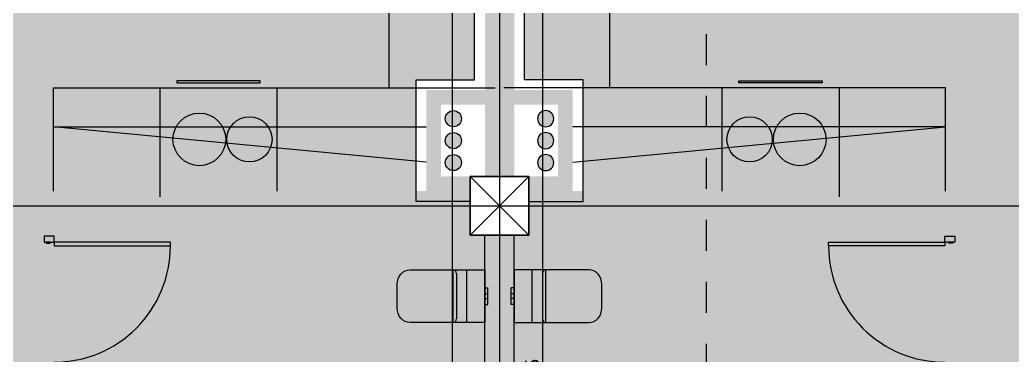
# Model space of a CAD drawing. Header units: millimetres. Extents: x 475616349 to 476941521, y 4620115302 to 4621446928.
# Drawn here: x 476515232 to 476522007, y 4620391743 to 4620394034 of the extents above; entities that cross this region are included whole.
import ezdxf

# ---------------------------------------------------------------- set-up
doc = ezdxf.new("R2010")
doc.units = ezdxf.units.MM
doc.header["$MEASUREMENT"] = 0
doc.linetypes.add('Dashed', pattern=[423.333333, 211.666667, -211.666667])
for name, color, linetype, lineweight in [('2D Drafting - General_Pen_No__1_Pen_No__7', 7, 'Continuous', 0), ('2D Drafting - General_Pen_No__250_Pen_No__7_Pen_No__7', 7, 'Continuous', 0), ('2D Drafting - General_Pen_No__7_Pen_No__7_Pen_No__7', 7, 'Continuous', 0), ('Doors_Pen_No__7_Pen_No__7_Pen_No__7', 7, 'Continuous', 0), ('G-Anno-Nplt_Pen_No__151', 151, 'Continuous', 0), ('G-Anno-Nplt_Pen_No__4', 7, 'Continuous', 0), ('New_0_Pen_No__7', 7, 'Continuous', 0), ('New_2D Drafting - General_Pen_No__250_Pen_No__7_Pen_No__7', 7, 'Continuous', 0), ('New_New_0_Pen_No__41_Pen_No__7', 7, 'Continuous', 0), ('New_shenobebi_Pen_No__5', 5, 'Continuous', 0), ('shaxtebi da milebi_Pen_No__1_Pen_No__1_Pen_No__1', 1, 'Continuous', 0), ('zoma_Pen_No__4', 7, 'Continuous', 0), ('zoma_Pen_No__5_Pen_No__5', 5, 'Continuous', 0)]:
    doc.layers.add(name, color=color, linetype=linetype, lineweight=lineweight)
doc.layers.add('shaxtebi da milebi_Pen_No__5_Pen_No__5_Pen_No__252', color=7, linetype='Continuous', lineweight=0, true_color=0x666666)
doc.layers.add('zoma', color=7, linetype='Continuous')
doc.styles.add('GENERATED_STYLE_2', font='arial.ttf')
doc.dimstyles.new('GENERATED_STYLE__38', dxfattribs={"dimtxt": 300, "dimasz": 152, "dimexe": 0.18, "dimexo": 3, "dimgap": 0.09, "dimtad": 1, "dimlfac": 0.001, "dimzin": 0, "dimdsep": 46, "dimtxsty": 'GENERATED_STYLE_2', "dimblk": 'ARROWHEAD_2', "dimblk1": 'ARROWHEAD_2', "dimblk2": 'ARROWHEAD_2', "dimcen": 0.09, "dimclrd": 7, "dimclre": 7, "dimclrt": 7, "dimadec": 0, "dimazin": 0, "dimtfac": 1, "dimtdec": 4, "dimtmove": 0, "dimatfit": 3, "dimfxl": 1, "dimtolj": 1, "dimtzin": 0, "dimarcsym": 0})
doc.dimstyles.new('GENERATED_STYLE__43', dxfattribs={"dimtxt": 100, "dimasz": 152, "dimexe": 0.18, "dimexo": 3, "dimgap": 0.09, "dimtad": 1, "dimlfac": 0.001, "dimzin": 0, "dimdsep": 46, "dimtxsty": 'GENERATED_STYLE_2', "dimblk": 'ARROWHEAD_2', "dimblk1": 'ARROWHEAD_2', "dimblk2": 'ARROWHEAD_2', "dimcen": 0.09, "dimclrd": 7, "dimclre": 7, "dimclrt": 7, "dimadec": 0, "dimazin": 0, "dimtfac": 1, "dimtdec": 4, "dimtmove": 0, "dimatfit": 3, "dimfxl": 1, "dimtolj": 1, "dimtzin": 0, "dimarcsym": 0})

# ---------------------------------------------------------------- blocks, each defined once
blk = doc.blocks.new('*D1879', base_point=(476577134.1, 4620325125.7))
at = {"layer": 'zoma_Pen_No__4', "color": 7, "linetype": 'Continuous', "lineweight": 0, "transparency": 16777216}
for p, q in [((476531424.7, 4620394365.7), (476531224.7, 4620394481.2)), ((476531324.7, 4620394423.5), (476531324.7, 4620394521.3)), ((476531474.7, 4620394423.5), (476531174.7, 4620394423.5)), ((476531324.7, 4620392863.5), (476531324.7, 4620394423.5)), ((476531224.7, 4620392921.2), (476531424.7, 4620392805.7)), ((476531474.7, 4620392863.5), (476531174.7, 4620392863.5)), ((476531324.7, 4620392765.7), (476531324.7, 4620392863.5))]:
    blk.add_line(p, q, dxfattribs=at)
at = {"layer": 'zoma_Pen_No__4', "color": 7, "lineweight": 0, "transparency": 16777216, "insert": (476531264.7, 4620393244.4), "char_height": 300, "attachment_point": 7, "rotation": 90, "style": 'GENERATED_STYLE_2'}
blk.add_mtext('\\A1;{\\pql;\\fArial CYR|b0|i0|c204|p34;1.56}', dxfattribs=at)
blk = doc.blocks.new('ARROWHEAD_2')
at = {"color": 0, "linetype": 'Continuous', "lineweight": 0}
for p, q in [((-0.378, -0.655), (0.378, 0.655)), ((0, 0), (-1, 0))]:
    blk.add_line(p, q, dxfattribs=at)
blk = doc.blocks.new('*D1910', base_point=(476577134.1, 4620325125.7))
at = {"layer": 'zoma_Pen_No__4', "color": 7, "linetype": 'Continuous', "lineweight": 0, "transparency": 16777216}
for p, q in [((476518286.1, 4620399605.7), (476518086.1, 4620399721.2)), ((476518186.1, 4620399663.5), (476518186.1, 4620399761.3)), ((476518336.1, 4620399663.5), (476518036.1, 4620399663.5)), ((476518186.1, 4620382713.6), (476518186.1, 4620399663.5)), ((476518086.1, 4620382771.3), (476518286.1, 4620382655.9)), ((476518336.1, 4620382713.6), (476518036.1, 4620382713.6)), ((476518186.1, 4620382615.8), (476518186.1, 4620382713.6))]:
    blk.add_line(p, q, dxfattribs=at)
at = {"layer": 'zoma_Pen_No__4', "color": 7, "lineweight": 0, "transparency": 16777216, "insert": (476518166.1, 4620391017.6), "char_height": 100, "attachment_point": 7, "rotation": 90, "style": 'GENERATED_STYLE_2'}
blk.add_mtext('\\A1;{\\pql;\\fArial CYR|b0|i0|c204|p34;16.95}', dxfattribs=at)
blk = doc.blocks.new('*D1911', base_point=(476577134.1, 4620325125.7))
at = {"layer": 'zoma_Pen_No__4', "color": 7, "linetype": 'Continuous', "lineweight": 0, "transparency": 16777216}
for p, q in [((476518902.3, 4620399605.7), (476518702.3, 4620399721.2)), ((476518802.3, 4620399663.5), (476518802.3, 4620399761.3)), ((476518952.3, 4620399663.5), (476518652.3, 4620399663.5)), ((476518802.3, 4620383413.4), (476518802.3, 4620399663.5)), ((476518702.3, 4620383471.2), (476518902.3, 4620383355.7)), ((476518952.3, 4620383413.4), (476518652.3, 4620383413.4)), ((476518802.3, 4620383315.6), (476518802.3, 4620383413.4))]:
    blk.add_line(p, q, dxfattribs=at)
at = {"layer": 'zoma_Pen_No__4', "color": 7, "lineweight": 0, "transparency": 16777216, "insert": (476518782.3, 4620391367.5), "char_height": 100, "attachment_point": 7, "rotation": 90, "style": 'GENERATED_STYLE_2'}
blk.add_mtext('\\A1;{\\pql;\\fArial CYR|b0|i0|c204|p34;16.25}', dxfattribs=at)

msp = doc.modelspace()

# ---------------------------------------------------------------- hatches: boundary and pattern name
at = {"layer": '2D Drafting - General_Pen_No__250_Pen_No__7_Pen_No__7', "linetype": 'Continuous', "lineweight": 0}
for points in [[(476518607.131, 4620399463.476), (476518607.131, 4620392963.476), (476518407.131, 4620392963.476), (476518407.131, 4620399463.476)], [(476518407.131, 4620393553.664), (476518007.131, 4620393553.664), (476518007.131, 4620392863.476), (476518107.131, 4620392863.476), (476518307.131, 4620392863.476), (476518307.131, 4620392963.476), (476518107.131, 4620392963.476), (476518107.131, 4620393453.476), (476518407.131, 4620393453.476)], [(476518607.131, 4620393553.664), (476519007.131, 4620393553.664), (476519007.131, 4620392863.476), (476518907.131, 4620392863.476), (476518707.131, 4620392863.476), (476518707.131, 4620392963.476), (476518907.131, 4620392963.476), (476518907.131, 4620393453.476), (476518607.131, 4620393453.476)], [(476518607.131, 4620392563.476), (476518607.131, 4620389463.476), (476518407.131, 4620389463.476), (476518407.131, 4620392563.476)]]:
    msp.add_hatch(color=7, dxfattribs=at).paths.add_polyline_path(points)
at = {"layer": 'G-Anno-Nplt_Pen_No__151', "linetype": 'Continuous', "lineweight": 0, "true_color": 0x1f2f3f}
for points in [[(476511607.131, 4620390495.552), (476511677.131, 4620390495.552), (476511677.131, 4620389533.476), (476511876.341, 4620389533.476), (476511876.341, 4620388993.476), (476511677.131, 4620388993.476), (476511677.131, 4620384033.48), (476515277.307, 4620384033.48), (476515277.307, 4620382433.535), (476517937.131, 4620382433.535), (476517937.131, 4620382783.606), (476518237.131, 4620382783.606), (476518237.131, 4620383333.476), (476518337.131, 4620383333.476), (476518337.131, 4620388993.476), (476518237.131, 4620388993.476), (476518237.131, 4620389533.476), (476518337.131, 4620389533.476), (476518337.131, 4620390829.039), (476518407.131, 4620390829.039), (476518407.131, 4620392563.476), (476518337.13, 4620392563.476), (476518307.131, 4620392563.476), (476518307.131, 4620392793.476), (476517937.131, 4620392793.476), (476517937.131, 4620393623.664), (476518337.13, 4620393623.664), (476518337.13, 4620399393.476), (476518237.131, 4620399393.476), (476518237.131, 4620399593.476), (476511877.131, 4620399593.476), (476511877.131, 4620392733.476), (476512177.131, 4620392733.476), (476512177.131, 4620392397.28), (476512107.131, 4620392397.28), (476512107.131, 4620392092.458), (476511607.131, 4620392092.458)], [(476524907.131, 4620392092.458), (476525407.131, 4620392092.458), (476525407.131, 4620390495.552), (476525337.131, 4620390495.552), (476525337.131, 4620389533.476), (476525137.92, 4620389533.476), (476525137.92, 4620388993.476), (476525337.131, 4620388993.476), (476525337.131, 4620384733.473), (476521736.954, 4620384733.473), (476521736.954, 4620383133.625), (476519077.131, 4620383133.625), (476519077.131, 4620383483.448), (476518677.131, 4620383483.448), (476518677.131, 4620388993.476), (476518777.13, 4620388993.476), (476518777.13, 4620389533.476), (476518677.131, 4620389533.476), (476518677.131, 4620390829.039), (476518607.131, 4620390829.039), (476518607.131, 4620392563.476), (476518677.131, 4620392563.476), (476518707.131, 4620392563.476), (476518707.131, 4620392793.476), (476519077.131, 4620392793.476), (476519077.131, 4620393623.664), (476518677.131, 4620393623.664), (476518677.131, 4620399393.476), (476518777.13, 4620399393.476), (476518777.13, 4620399593.476), (476525137.13, 4620399593.476), (476525137.13, 4620392733.476), (476524837.131, 4620392733.476), (476524837.131, 4620392397.28), (476524907.131, 4620392397.28)]]:
    msp.add_hatch(color=169, dxfattribs=at).paths.add_polyline_path(points)
at = {"layer": 'New_2D Drafting - General_Pen_No__250_Pen_No__7_Pen_No__7', "linetype": 'Continuous', "lineweight": 0}
for points in [[(476515342.144, 4620392555.277), (476515512.144, 4620392555.277), (476515512.144, 4620392693.476), (476518307.131, 4620392693.476), (476518307.131, 4620392863.476), (476515462.144, 4620392863.476), (476515462.144, 4620393568.602), (476515342.144, 4620393568.602), (476515342.144, 4620392863.476), (476515342.144, 4620392693.476)], [(476521672.117, 4620392555.277), (476521502.117, 4620392555.277), (476521502.117, 4620392693.476), (476518707.131, 4620392693.476), (476518707.131, 4620392863.476), (476521552.117, 4620392863.476), (476521552.117, 4620393568.602), (476521672.117, 4620393568.602), (476521672.117, 4620392863.476), (476521672.117, 4620392693.476)]]:
    msp.add_hatch(color=7, dxfattribs=at).paths.add_polyline_path(points)
at = {"layer": 'shaxtebi da milebi_Pen_No__1_Pen_No__1_Pen_No__1', "linetype": 'Continuous', "lineweight": 0}
for points in [[(476518192.131, 4620393113.476, 1), (476518192.131, 4620393003.476, 1)], [(476518822.131, 4620393113.476, -1), (476518822.131, 4620393003.476, -1)]]:
    msp.add_hatch(color=1, dxfattribs=at).paths.add_polyline_path(points)
at = {"layer": 'shaxtebi da milebi_Pen_No__5_Pen_No__5_Pen_No__252', "linetype": 'Continuous', "lineweight": 0, "true_color": 0x666666}
for points in [[(476518192.131, 4620393413.476, -1), (476518192.131, 4620393303.476, -1)], [(476518822.131, 4620393413.476, 1), (476518822.131, 4620393303.476, 1)], [(476518192.131, 4620393263.476, -1), (476518192.131, 4620393153.476, -1)], [(476518822.131, 4620393263.476, 1), (476518822.131, 4620393153.476, 1)]]:
    msp.add_hatch(color=251, dxfattribs=at).paths.add_polyline_path(points)

# ---------------------------------------------------------------- linework, layer by layer
at = {"layer": '2D Drafting - General_Pen_No__1_Pen_No__7', "color": 7, "linetype": 'Continuous', "lineweight": 0}
for p, q in [((476518307.131, 4620392563.476), (476518707.131, 4620392963.476)), ((476518707.131, 4620392563.476), (476518307.131, 4620392963.476)), ((476518707.131, 4620392563.476), (476518307.131, 4620392963.476)), ((476518307.131, 4620392563.476), (476518707.131, 4620392963.476))]:
    msp.add_line(p, q, dxfattribs=at)
at = {"layer": '2D Drafting - General_Pen_No__1_Pen_No__7', "color": 7, "linetype": 'Continuous', "lineweight": 0, "flags": 128}
for points in [[(476518307.131, 4620392563.476), (476518707.131, 4620392563.476), (476518707.131, 4620392963.476), (476518307.131, 4620392963.476)], [(476518707.131, 4620392563.476), (476518307.131, 4620392563.476), (476518307.131, 4620392963.476), (476518707.131, 4620392963.476)]]:
    msp.add_lwpolyline(points, close=True, dxfattribs=at)
at = {"layer": '2D Drafting - General_Pen_No__7_Pen_No__7_Pen_No__7', "color": 7, "linetype": 'Continuous', "lineweight": 0}
for centre, start, end in [((476515466.277, 4620392489.101), 269.9998049, 0.0014864), ((476521547.985, 4620392489.101), 179.9985136, 270.0001951)]:
    msp.add_arc(centre, 794.311, start, end, dxfattribs=at)
at = {"layer": 'Doors_Pen_No__7_Pen_No__7_Pen_No__7', "color": 7, "linetype": 'Continuous', "lineweight": 0, "flags": 128}
for points in [[(476515398.542, 4620392555.277), (476515398.543, 4620392515.766), (476515466.276, 4620392515.768), (476515466.275, 4620392555.279)], [(476515412.943, 4620392515.767), (476515412.943, 4620392506.878), (476515439.61, 4620392506.878), (476515439.609, 4620392515.767)], [(476515466.276, 4620392515.768), (476515466.277, 4620392489.101), (476516260.588, 4620392489.122), (476516260.587, 4620392515.789)], [(476521547.985, 4620392515.768), (476521547.985, 4620392489.101), (476520753.673, 4620392489.122), (476520753.674, 4620392515.789)], [(476521615.72, 4620392555.277), (476521615.719, 4620392515.766), (476521547.985, 4620392515.768), (476521547.986, 4620392555.279)], [(476521601.319, 4620392515.767), (476521601.318, 4620392506.878), (476521574.652, 4620392506.878), (476521574.652, 4620392515.767)]]:
    msp.add_lwpolyline(points, close=True, dxfattribs=at)
at = {"layer": 'G-Anno-Nplt_Pen_No__4', "color": 7, "linetype": 'Continuous', "lineweight": 0, "flags": 128}
for points in [[(476518337.131, 4620383333.476), (476518337.131, 4620388993.476), (476518237.131, 4620388993.476), (476518237.131, 4620389533.476), (476518337.131, 4620389533.476), (476518337.131, 4620390829.039), (476518407.131, 4620390829.039), (476518407.131, 4620392563.476), (476518337.13, 4620392563.476), (476518307.131, 4620392563.476), (476518307.131, 4620392793.476), (476517937.131, 4620392793.476), (476517937.131, 4620393623.664), (476518337.13, 4620393623.664), (476518337.13, 4620399393.476)], [(476525337.131, 4620384733.473), (476521736.954, 4620384733.473), (476521736.954, 4620383133.625), (476519077.131, 4620383133.625), (476519077.131, 4620383483.448), (476518677.131, 4620383483.448), (476518677.131, 4620388993.476), (476518777.13, 4620388993.476), (476518777.13, 4620389533.476), (476518677.131, 4620389533.476), (476518677.131, 4620390829.039), (476518607.131, 4620390829.039), (476518607.131, 4620392563.476), (476518677.131, 4620392563.476), (476518707.131, 4620392563.476), (476518707.131, 4620392793.476), (476519077.131, 4620392793.476), (476519077.131, 4620393623.664), (476518677.131, 4620393623.664), (476518677.131, 4620399393.476)]]:
    msp.add_lwpolyline(points, dxfattribs=at)
at = {"layer": 'New_0_Pen_No__7', "color": 7, "linetype": 'Continuous', "lineweight": 0}
for points in [[(476517752.964, 4620393568.602), (476517752.964, 4620395483.712)], [(476519261.297, 4620393568.602), (476519261.297, 4620395483.712)], [(476515462.144, 4620392863.476), (476515462.144, 4620393368.602), (476515462.144, 4620393568.602), (476518477.131, 4620393568.602)], [(476516188.228, 4620393568.602), (476516188.228, 4620392824.945)], [(476516988.228, 4620392863.476), (476516988.228, 4620393568.602)], [(476521552.117, 4620392863.476), (476521552.117, 4620393368.602), (476521552.117, 4620393568.602), (476518537.13, 4620393568.602)], [(476520026.033, 4620392863.476), (476520026.033, 4620393568.602)], [(476520826.033, 4620393568.602), (476520826.033, 4620392824.945)], [(476518007.131, 4620393061.44), (476515462.144, 4620393302.285)], [(476515462.144, 4620393302.285), (476518007.131, 4620393302.285)], [(476519007.13, 4620393061.44), (476521552.117, 4620393302.285)], [(476521552.117, 4620393302.285), (476519007.13, 4620393302.285)]]:
    msp.add_lwpolyline(points, dxfattribs=at)
for points in [[(476516873.72, 4620393603.255), (476516873.72, 4620393618.085), (476516304.247, 4620393618.085), (476516304.247, 4620393603.255)], [(476520140.542, 4620393603.255), (476520140.542, 4620393618.085), (476520710.015, 4620393618.085), (476520710.015, 4620393603.255)]]:
    msp.add_lwpolyline(points, close=True, dxfattribs=at)
for centre, radius in [((476516457.81, 4620393217.175), 179.972), ((476520556.452, 4620393217.175), 179.972), ((476516799.947, 4620393217.175), 154.555), ((476520214.314, 4620393217.175), 154.555)]:
    msp.add_circle(centre, radius, dxfattribs=at)
at = {"layer": 'New_New_0_Pen_No__41_Pen_No__7', "color": 7, "linetype": 'Continuous', "lineweight": 0}
for p, q in [((476518191.349, 4620391965.676), (476518191.349, 4620392325.676)), ((476518283.827, 4620391965.676), (476518283.827, 4620392325.676)), ((476518730.435, 4620391965.676), (476518730.435, 4620392325.676)), ((476518822.912, 4620391965.676), (476518822.912, 4620392325.676)), ((476518213.367, 4620392300.676), (476518213.367, 4620392145.676)), ((476518800.894, 4620392300.676), (476518800.894, 4620392145.676)), ((476518407.131, 4620392185.982), (476518407.131, 4620392202.676)), ((476518407.131, 4620392202.676), (476518427.131, 4620392202.676)), ((476518407.131, 4620392161.676), (476518407.131, 4620392185.982)), ((476518427.131, 4620392185.982), (476518427.131, 4620392202.676)), ((476518427.131, 4620392161.676), (476518427.131, 4620392185.982)), ((476518587.131, 4620392185.982), (476518587.131, 4620392202.676)), ((476518607.131, 4620392202.676), (476518587.131, 4620392202.676)), ((476518587.131, 4620392161.676), (476518587.131, 4620392185.982)), ((476518607.131, 4620392185.982), (476518607.131, 4620392202.676)), ((476518607.131, 4620392161.676), (476518607.131, 4620392185.982)), ((476518213.367, 4620392145.676), (476518213.367, 4620391990.676)), ((476518407.131, 4620392156.99), (476518407.131, 4620392161.676)), ((476518407.131, 4620392161.676), (476518427.131, 4620392161.676)), ((476518407.131, 4620392145.676), (476518407.131, 4620392156.99)), ((476518407.131, 4620392134.363), (476518407.131, 4620392145.676)), ((476518407.131, 4620392129.676), (476518407.131, 4620392134.363)), ((476518407.131, 4620392129.676), (476518427.131, 4620392129.676)), ((476518407.131, 4620392105.371), (476518407.131, 4620392129.676)), ((476518427.131, 4620392156.99), (476518427.131, 4620392161.676)), ((476518427.131, 4620392145.676), (476518427.131, 4620392156.99)), ((476518427.131, 4620392134.363), (476518427.131, 4620392145.676)), ((476518427.131, 4620392129.676), (476518427.131, 4620392134.363)), ((476518427.131, 4620392105.371), (476518427.131, 4620392129.676)), ((476518587.131, 4620392156.99), (476518587.131, 4620392161.676)), ((476518607.131, 4620392161.676), (476518587.131, 4620392161.676)), ((476518587.131, 4620392145.676), (476518587.131, 4620392156.99)), ((476518587.131, 4620392134.363), (476518587.131, 4620392145.676)), ((476518587.131, 4620392129.676), (476518587.131, 4620392134.363)), ((476518607.131, 4620392129.676), (476518587.131, 4620392129.676)), ((476518587.131, 4620392105.371), (476518587.131, 4620392129.676)), ((476518607.131, 4620392156.99), (476518607.131, 4620392161.676)), ((476518607.131, 4620392145.676), (476518607.131, 4620392156.99)), ((476518607.131, 4620392134.363), (476518607.131, 4620392145.676)), ((476518607.131, 4620392129.676), (476518607.131, 4620392134.363)), ((476518607.131, 4620392105.371), (476518607.131, 4620392129.676)), ((476518800.894, 4620392145.676), (476518800.894, 4620391990.676)), ((476518407.131, 4620392088.676), (476518407.131, 4620392105.371)), ((476518407.131, 4620392088.676), (476518427.131, 4620392088.676)), ((476518427.131, 4620392088.676), (476518427.131, 4620392105.371)), ((476518587.131, 4620392088.676), (476518587.131, 4620392105.371)), ((476518607.131, 4620392088.676), (476518587.131, 4620392088.676)), ((476518607.131, 4620392088.676), (476518607.131, 4620392105.371))]:
    msp.add_line(p, q, dxfattribs=at)
at = {"layer": 'New_New_0_Pen_No__41_Pen_No__7', "color": 7, "linetype": 'Continuous', "lineweight": 0, "flags": 128}
for points in [[(476517808.226, 4620392225.676), (476517809.919, 4620392245.186), (476517814.93, 4620392263.945), (476517823.069, 4620392281.234), (476517834.023, 4620392296.387), (476517847.369, 4620392308.823), (476517862.596, 4620392318.064), (476517879.118, 4620392323.755), (476517896.3, 4620392325.676), (476518407.131, 4620392325.676), (476518407.131, 4620391965.676), (476517896.3, 4620391965.676), (476517879.118, 4620391967.598), (476517862.596, 4620391973.289), (476517847.369, 4620391982.53), (476517834.023, 4620391994.966), (476517823.069, 4620392010.119), (476517814.93, 4620392027.408), (476517809.919, 4620392046.167), (476517808.226, 4620392065.676)], [(476519206.035, 4620392225.676), (476519204.343, 4620392245.186), (476519199.331, 4620392263.945), (476519191.192, 4620392281.234), (476519180.239, 4620392296.387), (476519166.892, 4620392308.823), (476519151.666, 4620392318.064), (476519135.143, 4620392323.755), (476519117.961, 4620392325.676), (476518607.131, 4620392325.676), (476518607.131, 4620391965.676), (476519117.961, 4620391965.676), (476519135.143, 4620391967.598), (476519151.666, 4620391973.289), (476519166.892, 4620391982.53), (476519180.239, 4620391994.966), (476519191.192, 4620392010.119), (476519199.331, 4620392027.408), (476519204.343, 4620392046.167), (476519206.035, 4620392065.676)]]:
    msp.add_lwpolyline(points, close=True, dxfattribs=at)
at = {"layer": 'New_New_0_Pen_No__41_Pen_No__7', "color": 7, "linetype": 'Continuous', "lineweight": 0}
for centre, start_param, end_param in [((476518191.349, 4620392300.676), 4.71238898, 6.28318531), ((476518822.912, 4620392300.676), 0, 1.57079633), ((476518191.349, 4620391990.676), 3.14159265, 4.71238898), ((476518822.912, 4620391990.676), 1.57079633, 3.14159265)]:
    msp.add_ellipse(centre, major_axis=(0, 25), ratio=0.88074191, start_param=start_param, end_param=end_param, dxfattribs=at)
at = {"layer": 'New_shenobebi_Pen_No__5', "color": 5, "linetype": 'Dashed', "lineweight": 0}
msp.add_lwpolyline([(476519919.39, 4620379331.846), (476519919.39, 4620404160.713)], dxfattribs=at)
at = {"layer": 'shaxtebi da milebi_Pen_No__1_Pen_No__1_Pen_No__1', "color": 1, "linetype": 'Continuous', "lineweight": 0, "flags": 128}
for points in [[(476518192.131, 4620393113.476, -1), (476518192.131, 4620393003.476, -1)], [(476518822.131, 4620393113.476, 1), (476518822.131, 4620393003.476, 1)]]:
    msp.add_lwpolyline(points, format="xyb", close=True, dxfattribs=at)
at = {"layer": 'shaxtebi da milebi_Pen_No__5_Pen_No__5_Pen_No__252', "color": 251, "linetype": 'Continuous', "lineweight": 0, "true_color": 0x666666, "flags": 128}
for points in [[(476518192.131, 4620393413.476, -1), (476518192.131, 4620393303.476, -1)], [(476518822.131, 4620393413.476, 1), (476518822.131, 4620393303.476, 1)], [(476518192.131, 4620393263.476, -1), (476518192.131, 4620393153.476, -1)], [(476518822.131, 4620393263.476, 1), (476518822.131, 4620393153.476, 1)]]:
    msp.add_lwpolyline(points, format="xyb", close=True, dxfattribs=at)
at = {"layer": 'zoma_Pen_No__5_Pen_No__5', "color": 5, "linetype": 'Continuous', "lineweight": 0}
for p, q in [((476518507.131, 4620403989.287), (476518507.131, 4620380413.92)), ((476493726.58, 4620392763.476), (476543612.961, 4620392763.476)), ((476493726.58, 4620392763.476), (476543612.961, 4620392763.476))]:
    msp.add_line(p, q, dxfattribs=at)

# ---------------------------------------------------------------- dimensions: what is measured, and where the dimension line sits
at = {"layer": 'zoma', "color": 7, "linetype": 'Continuous', "lineweight": 0}
for base, p1, p2, dimstyle, picture, middle in [((476518186.138, 4620399663.476), (476518307.131, 4620382713.606), (476518307.131, 4620399663.476), 'GENERATED_STYLE__43', '*D1910', (476518116.138, 4620391185.57)), ((476518802.29, 4620399663.476), (476519007.131, 4620383413.448), (476518707.131, 4620399663.476), 'GENERATED_STYLE__43', '*D1911', (476518732.29, 4620391535.491)), ((476531324.653, 4620394423.476), (476504907.131, 4620392863.476), (476504707.131, 4620394423.476), 'GENERATED_STYLE__38', '*D1879', (476531114.653, 4620393634.037))]:
    dim = msp.add_linear_dim(base=base, p1=p1, p2=p2, angle=90, dimstyle=dimstyle, dxfattribs=at)
    dim.commit()
    dim.dimension.update_dxf_attribs({"geometry": picture, "text_midpoint": middle, "dimtype": 160, "text_rotation": 90})

doc.saveas('drawing.dxf')
